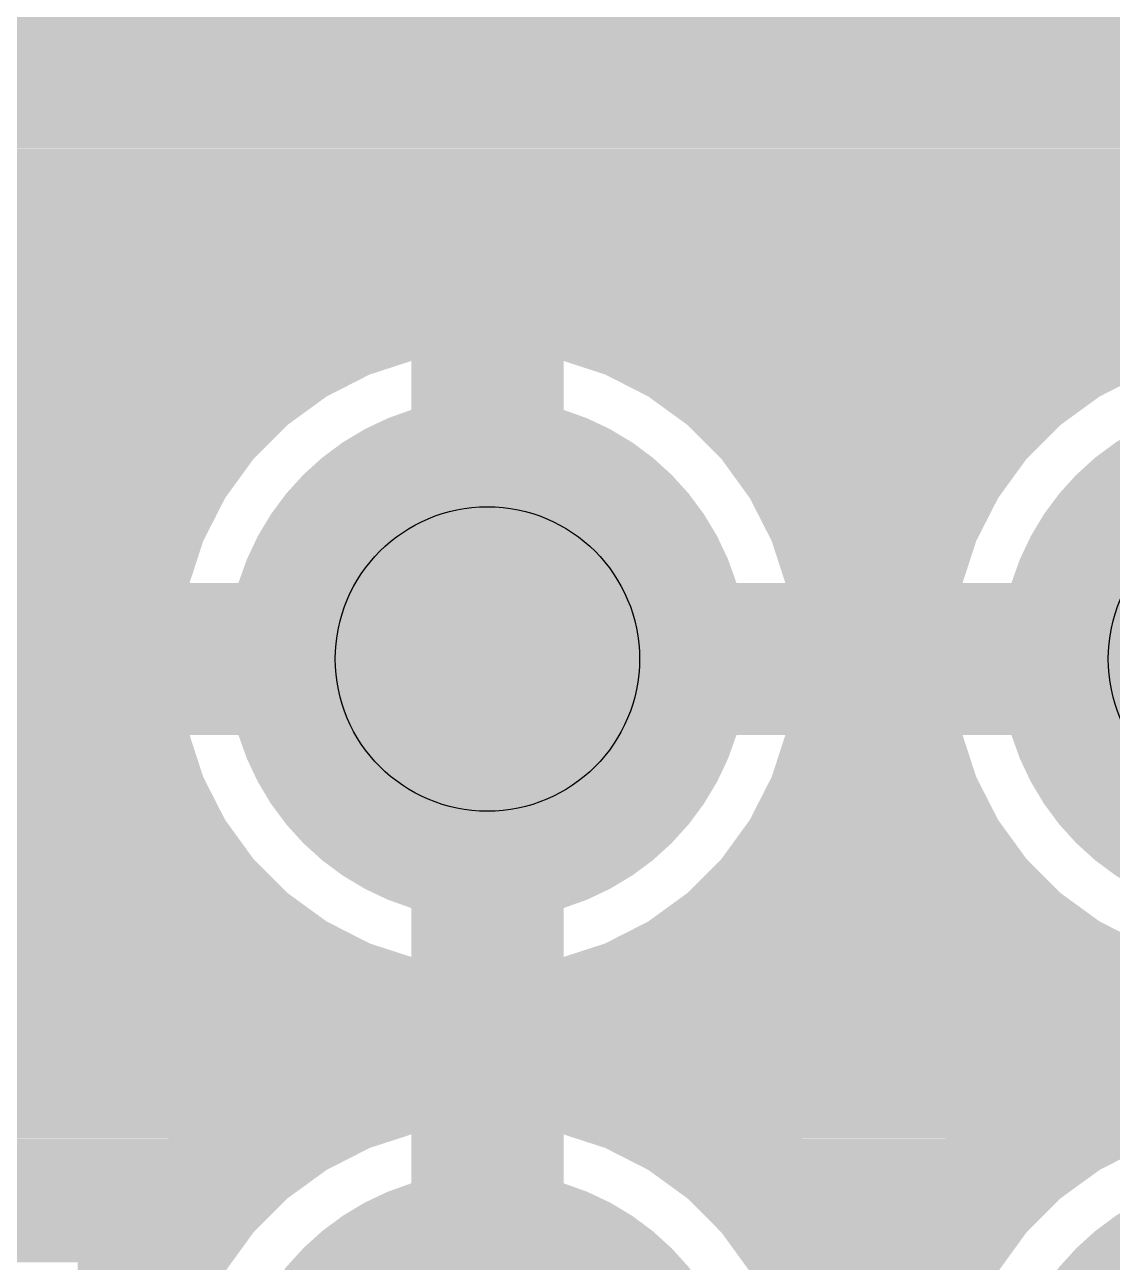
# Model space of a CAD drawing. Extents: x -0.1 to 54.7, y 0 to 86.4.
# Drawn here: x 48.645 to 52.218, y 72.949 to 77.013 of the extents above; entities that cross this region are included whole.
import ezdxf

# ---------------------------------------------------------------- set-up
doc = ezdxf.new("R2010")
doc.units = 0
for name, color, linetype in [('1', 22, 'CONTINUOUS'), ('16', 175, 'CONTINUOUS'), ('17', 82, 'CONTINUOUS'), ('20', 7, 'CONTINUOUS'), ('21', 253, 'CONTINUOUS'), ('29', 253, 'CONTINUOUS'), ('30', 253, 'CONTINUOUS'), ('44', 253, 'CONTINUOUS'), ('51', 253, 'CONTINUOUS')]:
    doc.layers.add(name, color=color, linetype=linetype)

# ---------------------------------------------------------------- blocks, each defined once
blk = doc.blocks.new('RECT')
blk.add_solid([(-0.5, -0.5), (0.5, -0.5), (-0.5, 0.5), (0.5, 0.5)])
blk = doc.blocks.new('ROUNDP')
at = {"const_width": 0.5}
blk.add_lwpolyline([(0, -0.25, 1), (0, 0.25, 1), (0, -0.25)], format="xyb", dxfattribs=at)

msp = doc.modelspace()

# ---------------------------------------------------------------- linework, layer by layer
at = {"layer": '1', "const_width": 0.4064}
for points in [[(45.5661, 77.216), (52.7224, 77.216)], [(45.9725, 76.8096), (52.8545, 76.8096)], [(46.2957, 76.4032), (52.9865, 76.4032)], [(50.0697, 76.1412), (49.8814, 76.1114)], [(50.1182, 76.1412), (50.0697, 76.1412)], [(50.1182, 74.9768), (50.1182, 76.1412)], [(50.2603, 76.1412), (50.2118, 76.1412)], [(50.2118, 76.1412), (50.2118, 74.9768)], [(50.4486, 76.1114), (50.2603, 76.1412)], [(49.8814, 76.1114), (49.7001, 76.0525)], [(50.6299, 76.0525), (50.4486, 76.1114)], [(52.4214, 76.1114), (52.2401, 76.0525)], [(49.7001, 76.0525), (49.5302, 75.9659)], [(50.7998, 75.9659), (50.6299, 76.0525)], [(52.2401, 76.0525), (52.0702, 75.9659)], [(46.3296, 75.9968), (49.5908, 75.9968)], [(50.1182, 75.9968), (50.2118, 75.9968)], [(50.7392, 75.9968), (52.1308, 75.9968)], [(49.5302, 75.9659), (49.376, 75.8539)], [(50.954, 75.8539), (50.7998, 75.9659)], [(52.0702, 75.9659), (51.916, 75.8539)], [(49.376, 75.8539), (49.2411, 75.719)], [(51.0889, 75.719), (50.954, 75.8539)], [(51.916, 75.8539), (51.7811, 75.719)], [(49.2411, 75.719), (49.1291, 75.5648)], [(51.2009, 75.5648), (51.0889, 75.719)], [(51.7811, 75.719), (51.6691, 75.5648)], [(46.3296, 75.5904), (49.1477, 75.5904)], [(50.1182, 75.5904), (50.2118, 75.5904)], [(51.1823, 75.5904), (51.6877, 75.5904)], [(49.1291, 75.5648), (49.0425, 75.3949)], [(51.2875, 75.3949), (51.2009, 75.5648)], [(51.6691, 75.5648), (51.5825, 75.3949)], [(49.0425, 75.3949), (48.9836, 75.2136)], [(51.3464, 75.2136), (51.2875, 75.3949)], [(51.5825, 75.3949), (51.5236, 75.2136)], [(46.3296, 75.184), (48.9789, 75.184)], [(48.9836, 75.2136), (48.9538, 75.0253)], [(50.1182, 75.184), (50.2118, 75.184)], [(51.3762, 75.0253), (51.3464, 75.2136)], [(51.3511, 75.184), (51.5189, 75.184)], [(51.5236, 75.2136), (51.4938, 75.0253)], [(48.9538, 75.0253), (48.9538, 74.9768)], [(51.3762, 74.9768), (51.3762, 75.0253)], [(51.4938, 75.0253), (51.4938, 74.9768)], [(48.9538, 74.9768), (50.1182, 74.9768)], [(50.2118, 74.9768), (50.1182, 74.9768)], [(50.1182, 74.9768), (50.1182, 74.8832)], [(50.2118, 74.8832), (50.2118, 74.9768)], [(50.2118, 74.9768), (51.3762, 74.9768)], [(51.4938, 74.9768), (52.6582, 74.9768)], [(50.1182, 74.8832), (48.9538, 74.8832)], [(48.9538, 74.8832), (48.9538, 74.8347)], [(50.1182, 73.7188), (50.1182, 74.8832)], [(50.1182, 74.8832), (50.2118, 74.8832)], [(50.2118, 74.8832), (50.2118, 73.7188)], [(51.3762, 74.8832), (50.2118, 74.8832)], [(51.3762, 74.8347), (51.3762, 74.8832)], [(52.6582, 74.8832), (51.4938, 74.8832)], [(51.4938, 74.8832), (51.4938, 74.8347)], [(48.9538, 74.8347), (48.9836, 74.6464)], [(51.3464, 74.6464), (51.3762, 74.8347)], [(51.4938, 74.8347), (51.5236, 74.6464)], [(46.3296, 74.7776), (48.9628, 74.7776)], [(50.1182, 74.7776), (50.2118, 74.7776)], [(51.3672, 74.7776), (51.5028, 74.7776)], [(48.9836, 74.6464), (49.0425, 74.4651)], [(51.2875, 74.4651), (51.3464, 74.6464)], [(51.5236, 74.6464), (51.5825, 74.4651)], [(49.0425, 74.4651), (49.1291, 74.2952)], [(51.2009, 74.2952), (51.2875, 74.4651)], [(51.5825, 74.4651), (51.6691, 74.2952)], [(46.3296, 74.3712), (49.0904, 74.3712)], [(50.1182, 74.3712), (50.2118, 74.3712)], [(51.2396, 74.3712), (51.6304, 74.3712)], [(49.1291, 74.2952), (49.2411, 74.141)], [(51.0889, 74.141), (51.2009, 74.2952)], [(51.6691, 74.2952), (51.7811, 74.141)], [(49.2411, 74.141), (49.376, 74.0061)], [(50.954, 74.0061), (51.0889, 74.141)], [(51.7811, 74.141), (51.916, 74.0061)], [(49.376, 74.0061), (49.5302, 73.8941)], [(50.7998, 73.8941), (50.954, 74.0061)], [(51.916, 74.0061), (52.0702, 73.8941)], [(46.3296, 73.9648), (49.4329, 73.9648)], [(50.1182, 73.9648), (50.2118, 73.9648)], [(50.8971, 73.9648), (51.9729, 73.9648)], [(49.5302, 73.8941), (49.7001, 73.8075)], [(50.6299, 73.8075), (50.7998, 73.8941)], [(52.0702, 73.8941), (52.2401, 73.8075)], [(49.7001, 73.8075), (49.8814, 73.7486)], [(50.4486, 73.7486), (50.6299, 73.8075)], [(52.2401, 73.8075), (52.4214, 73.7486)], [(49.8814, 73.7486), (50.0697, 73.7188)], [(50.2603, 73.7188), (50.4486, 73.7486)], [(50.0697, 73.7188), (50.1182, 73.7188)], [(50.2118, 73.7188), (50.2603, 73.7188)], [(50.0697, 73.6012), (49.8814, 73.5714)], [(50.1182, 73.6012), (50.0697, 73.6012)], [(50.1182, 72.4368), (50.1182, 73.6012)], [(50.2603, 73.6012), (50.2118, 73.6012)], [(50.2118, 73.6012), (50.2118, 72.4368)], [(50.4486, 73.5714), (50.2603, 73.6012)], [(46.3296, 73.5584), (49.8415, 73.5584)], [(49.8814, 73.5714), (49.7001, 73.5125)], [(50.1182, 73.5584), (50.2118, 73.5584)], [(50.6299, 73.5125), (50.4486, 73.5714)], [(50.4885, 73.5584), (52.3815, 73.5584)], [(52.4214, 73.5714), (52.2401, 73.5125)], [(49.7001, 73.5125), (49.5302, 73.4259)], [(50.7998, 73.4259), (50.6299, 73.5125)], [(52.2401, 73.5125), (52.0702, 73.4259)], [(49.5302, 73.4259), (49.376, 73.3139)], [(50.954, 73.3139), (50.7998, 73.4259)], [(52.0702, 73.4259), (51.916, 73.3139)], [(49.376, 73.3139), (49.2411, 73.179)], [(51.0889, 73.179), (50.954, 73.3139)], [(51.916, 73.3139), (51.7811, 73.179)], [(46.3296, 73.152), (49.2215, 73.152)], [(49.2411, 73.179), (49.1291, 73.0248)], [(50.1182, 73.152), (50.2118, 73.152)], [(51.2009, 73.0248), (51.0889, 73.179)], [(51.1085, 73.152), (51.7615, 73.152)], [(51.7811, 73.179), (51.6691, 73.0248)], [(49.1291, 73.0248), (49.0425, 72.8549)], [(51.2875, 72.8549), (51.2009, 73.0248)], [(51.6691, 73.0248), (51.5825, 72.8549)], [(49.0425, 72.8549), (48.9836, 72.6736)], [(51.3464, 72.6736), (51.2875, 72.8549)], [(51.5825, 72.8549), (51.5236, 72.6736)]]:
    msp.add_lwpolyline(points, dxfattribs=at)
at = {"layer": '1', "const_width": 0.2032}
for points in [[(50.0697, 76.2428, 1), (50.0697, 76.0396)], [(50.2198, 76.1412, 1), (50.0166, 76.1412)], [(50.0856, 76.0408, 1), (50.0538, 76.2415)], [(50.2118, 76.2428, 1), (50.2118, 76.0396)], [(50.3134, 76.1412, 1), (50.1102, 76.1412)], [(50.1182, 76.0396, 1), (50.1182, 76.2428)], [(50.2762, 76.2415, 1), (50.2444, 76.0408)], [(50.2603, 76.0396, 1), (50.2603, 76.2428)], [(49.8655, 76.2117, 1), (49.8973, 76.011)], [(49.9128, 76.0147, 1), (49.85, 76.208)], [(50.48, 76.208, 1), (50.4172, 76.0147)], [(50.4327, 76.011, 1), (50.4645, 76.2117)], [(49.6687, 76.1491, 1), (49.7315, 75.9558)], [(49.7462, 75.9619, 1), (49.6539, 76.143)], [(50.6761, 76.143, 1), (50.5838, 75.9619)], [(50.5985, 75.9558, 1), (50.6613, 76.1491)], [(52.2087, 76.1491, 1), (52.2715, 75.9558)], [(52.2862, 75.9619, 1), (52.1939, 76.143)], [(49.5908, 75.8952, 1), (49.5908, 76.0984)], [(50.1182, 76.0984, 1), (50.1182, 75.8952)], [(50.2118, 75.8952, 1), (50.2118, 76.0984)], [(50.7392, 76.0984, 1), (50.7392, 75.8952)], [(52.1308, 75.8952, 1), (52.1308, 76.0984)], [(49.5899, 75.8837, 1), (49.4705, 76.0481)], [(50.8595, 76.0481, 1), (50.7401, 75.8837)], [(52.1299, 75.8837, 1), (52.0105, 76.0481)], [(49.4841, 76.0564, 1), (49.5763, 75.8754)], [(50.7537, 75.8754, 1), (50.8459, 76.0564)], [(52.0241, 76.0564, 1), (52.1163, 75.8754)], [(49.3162, 75.936, 1), (49.4357, 75.7717)], [(49.4478, 75.782, 1), (49.3041, 75.9257)], [(51.0259, 75.9257, 1), (50.8822, 75.782)], [(50.8943, 75.7717, 1), (51.0138, 75.936)], [(51.8562, 75.936, 1), (51.9757, 75.7717)], [(51.9878, 75.782, 1), (51.8441, 75.9257)], [(49.3233, 75.6593, 1), (49.159, 75.7788)], [(51.171, 75.7788, 1), (51.0067, 75.6593)], [(51.8633, 75.6593, 1), (51.699, 75.7788)], [(49.1693, 75.7909, 1), (49.313, 75.6472)], [(51.017, 75.6472, 1), (51.1607, 75.7909)], [(51.7093, 75.7909, 1), (51.853, 75.6472)], [(49.1477, 75.4888, 1), (49.1477, 75.692)], [(50.1182, 75.692, 1), (50.1182, 75.4888)], [(50.2118, 75.4888, 1), (50.2118, 75.692)], [(51.1823, 75.692, 1), (51.1823, 75.4888)], [(51.6877, 75.4888, 1), (51.6877, 75.692)], [(49.2196, 75.5187, 1), (49.0386, 75.6109)], [(51.2914, 75.6109, 1), (51.1104, 75.5187)], [(51.7596, 75.5187, 1), (51.5786, 75.6109)], [(49.0469, 75.6245, 1), (49.2113, 75.5051)], [(51.1187, 75.5051, 1), (51.2831, 75.6245)], [(51.5869, 75.6245, 1), (51.7513, 75.5051)], [(49.1392, 75.3635, 1), (48.9459, 75.4263)], [(51.3841, 75.4263, 1), (51.1908, 75.3635)], [(51.6792, 75.3635, 1), (51.4859, 75.4263)], [(48.952, 75.4411, 1), (49.1331, 75.3488)], [(51.1969, 75.3488, 1), (51.378, 75.4411)], [(51.492, 75.4411, 1), (51.6731, 75.3488)], [(49.084, 75.1977, 1), (48.8833, 75.2295)], [(48.9789, 75.0824, 1), (48.9789, 75.2856)], [(50.1182, 75.2856, 1), (50.1182, 75.0824)], [(50.2118, 75.0824, 1), (50.2118, 75.2856)], [(51.4467, 75.2295, 1), (51.246, 75.1977)], [(51.3511, 75.2856, 1), (51.3511, 75.0824)], [(51.624, 75.1977, 1), (51.4233, 75.2295)], [(51.5189, 75.0824, 1), (51.5189, 75.2856)], [(48.887, 75.245, 1), (49.0803, 75.1822)], [(51.2497, 75.1822, 1), (51.443, 75.245)], [(51.427, 75.245, 1), (51.6203, 75.1822)], [(49.0554, 75.0253, 1), (48.8522, 75.0253)], [(51.4778, 75.0253, 1), (51.2746, 75.0253)], [(51.5954, 75.0253, 1), (51.3922, 75.0253)], [(48.9538, 75.0784, 1), (48.9538, 74.8752)], [(50.1182, 75.0784, 1), (50.1182, 74.8752)], [(50.2198, 74.9768, 1), (50.0166, 74.9768)], [(50.3134, 74.9768, 1), (50.1102, 74.9768)], [(50.2118, 75.0784, 1), (50.2118, 74.8752)], [(50.1182, 74.8752, 1), (50.1182, 75.0784)], [(50.2118, 74.8752, 1), (50.2118, 75.0784)], [(51.3762, 74.8752, 1), (51.3762, 75.0784)], [(51.4938, 75.0784, 1), (51.4938, 74.8752)], [(48.8535, 75.0412, 1), (49.0541, 75.0094)], [(51.2758, 75.0094, 1), (51.4765, 75.0412)], [(51.3935, 75.0412, 1), (51.5941, 75.0094)], [(48.9538, 74.9848, 1), (48.9538, 74.7816)], [(49.0554, 74.8832, 1), (48.8522, 74.8832)], [(48.8522, 74.9768, 1), (49.0554, 74.9768)], [(50.2198, 74.8832, 1), (50.0166, 74.8832)], [(50.1182, 74.9848, 1), (50.1182, 74.7816)], [(50.0166, 74.9768, 1), (50.2198, 74.9768)], [(50.3134, 74.8832, 1), (50.1102, 74.8832)], [(50.2118, 74.9848, 1), (50.2118, 74.7816)], [(50.1102, 74.9768, 1), (50.3134, 74.9768)], [(50.1182, 74.7816, 1), (50.1182, 74.9848)], [(50.2118, 74.7816, 1), (50.2118, 74.9848)], [(51.4778, 74.8832, 1), (51.2746, 74.8832)], [(51.2746, 74.9768, 1), (51.4778, 74.9768)], [(51.3762, 74.7816, 1), (51.3762, 74.9848)], [(51.4938, 74.9848, 1), (51.4938, 74.7816)], [(51.5954, 74.8832, 1), (51.3922, 74.8832)], [(51.3922, 74.9768, 1), (51.5954, 74.9768)], [(49.0541, 74.8506, 1), (48.8535, 74.8188)], [(51.4765, 74.8188, 1), (51.2758, 74.8506)], [(51.5941, 74.8506, 1), (51.3935, 74.8188)], [(48.9628, 74.676, 1), (48.9628, 74.8792)], [(50.0166, 74.8832, 1), (50.2198, 74.8832)], [(50.1182, 74.8792, 1), (50.1182, 74.676)], [(50.1102, 74.8832, 1), (50.3134, 74.8832)], [(50.2118, 74.676, 1), (50.2118, 74.8792)], [(51.3672, 74.8792, 1), (51.3672, 74.676)], [(51.5028, 74.676, 1), (51.5028, 74.8792)], [(48.8522, 74.8347, 1), (49.0554, 74.8347)], [(51.2746, 74.8347, 1), (51.4778, 74.8347)], [(51.3922, 74.8347, 1), (51.5954, 74.8347)], [(49.0803, 74.6778, 1), (48.887, 74.615)], [(51.443, 74.615, 1), (51.2497, 74.6778)], [(51.6203, 74.6778, 1), (51.427, 74.615)], [(48.8833, 74.6305, 1), (49.084, 74.6623)], [(51.246, 74.6623, 1), (51.4467, 74.6305)], [(51.4233, 74.6305, 1), (51.624, 74.6623)], [(49.1331, 74.5112, 1), (48.952, 74.4189)], [(51.378, 74.4189, 1), (51.1969, 74.5112)], [(51.6731, 74.5112, 1), (51.492, 74.4189)], [(48.9459, 74.4337, 1), (49.1392, 74.4965)], [(49.0904, 74.2696, 1), (49.0904, 74.4728)], [(50.1182, 74.4728, 1), (50.1182, 74.2696)], [(50.2118, 74.2696, 1), (50.2118, 74.4728)], [(51.2396, 74.4728, 1), (51.2396, 74.2696)], [(51.1908, 74.4965, 1), (51.3841, 74.4337)], [(51.4859, 74.4337, 1), (51.6792, 74.4965)], [(51.6304, 74.2696, 1), (51.6304, 74.4728)], [(49.2113, 74.3549, 1), (49.0469, 74.2355)], [(51.2831, 74.2355, 1), (51.1187, 74.3549)], [(51.7513, 74.3549, 1), (51.5869, 74.2355)], [(49.0386, 74.2491, 1), (49.2196, 74.3413)], [(51.1104, 74.3413, 1), (51.2914, 74.2491)], [(51.5786, 74.2491, 1), (51.7596, 74.3413)], [(49.313, 74.2128, 1), (49.1693, 74.0691)], [(51.1607, 74.0691, 1), (51.017, 74.2128)], [(51.853, 74.2128, 1), (51.7093, 74.0691)], [(49.159, 74.0812, 1), (49.3233, 74.2007)], [(51.0067, 74.2007, 1), (51.171, 74.0812)], [(51.699, 74.0812, 1), (51.8633, 74.2007)], [(49.4357, 74.0883, 1), (49.3162, 73.924)], [(51.0138, 73.924, 1), (50.8943, 74.0883)], [(51.9757, 74.0883, 1), (51.8562, 73.924)], [(49.3041, 73.9343, 1), (49.4478, 74.078)], [(49.4329, 73.8632, 1), (49.4329, 74.0664)], [(50.1182, 74.0664, 1), (50.1182, 73.8632)], [(50.2118, 73.8632, 1), (50.2118, 74.0664)], [(50.8971, 74.0664, 1), (50.8971, 73.8632)], [(50.8822, 74.078, 1), (51.0259, 73.9343)], [(51.8441, 73.9343, 1), (51.9878, 74.078)], [(51.9729, 73.8632, 1), (51.9729, 74.0664)], [(49.5763, 73.9846, 1), (49.4841, 73.8036)], [(50.8459, 73.8036, 1), (50.7537, 73.9846)], [(52.1163, 73.9846, 1), (52.0241, 73.8036)], [(49.4705, 73.8119, 1), (49.5899, 73.9763)], [(50.7401, 73.9763, 1), (50.8595, 73.8119)], [(52.0105, 73.8119, 1), (52.1299, 73.9763)], [(49.7315, 73.9042, 1), (49.6687, 73.7109)], [(50.6613, 73.7109, 1), (50.5985, 73.9042)], [(52.2715, 73.9042, 1), (52.2087, 73.7109)], [(49.6539, 73.717, 1), (49.7462, 73.8981)], [(50.5838, 73.8981, 1), (50.6761, 73.717)], [(52.1939, 73.717, 1), (52.2862, 73.8981)], [(49.8973, 73.849, 1), (49.8655, 73.6483)], [(49.85, 73.652, 1), (49.9128, 73.8453)], [(50.4172, 73.8453, 1), (50.48, 73.652)], [(50.4645, 73.6483, 1), (50.4327, 73.849)], [(50.0697, 73.8204, 1), (50.0697, 73.6172)], [(50.0538, 73.6185, 1), (50.0856, 73.8191)], [(50.2118, 73.8204, 1), (50.2118, 73.6172)], [(50.1182, 73.6172, 1), (50.1182, 73.8204)], [(50.2444, 73.8191, 1), (50.2762, 73.6185)], [(50.2603, 73.6172, 1), (50.2603, 73.8204)], [(50.0697, 73.7028, 1), (50.0697, 73.4996)], [(50.0166, 73.7188, 1), (50.2198, 73.7188)], [(50.2198, 73.6012, 1), (50.0166, 73.6012)], [(50.0856, 73.5008, 1), (50.0538, 73.7015)], [(50.1102, 73.7188, 1), (50.3134, 73.7188)], [(50.2118, 73.7028, 1), (50.2118, 73.4996)], [(50.3134, 73.6012, 1), (50.1102, 73.6012)], [(50.1182, 73.4996, 1), (50.1182, 73.7028)], [(50.2762, 73.7015, 1), (50.2444, 73.5008)], [(50.2603, 73.4996, 1), (50.2603, 73.7028)], [(49.8655, 73.6717, 1), (49.8973, 73.471)], [(49.8415, 73.4568, 1), (49.8415, 73.66)], [(49.9128, 73.4747, 1), (49.85, 73.668)], [(50.1182, 73.66, 1), (50.1182, 73.4568)], [(50.2118, 73.4568, 1), (50.2118, 73.66)], [(50.48, 73.668, 1), (50.4172, 73.4747)], [(50.4885, 73.66, 1), (50.4885, 73.4568)], [(50.4327, 73.471, 1), (50.4645, 73.6717)], [(49.6687, 73.6091, 1), (49.7315, 73.4158)], [(49.7462, 73.4219, 1), (49.6539, 73.603)], [(50.6761, 73.603, 1), (50.5838, 73.4219)], [(50.5985, 73.4158, 1), (50.6613, 73.6091)], [(52.2087, 73.6091, 1), (52.2715, 73.4158)], [(52.2862, 73.4219, 1), (52.1939, 73.603)], [(49.4841, 73.5164, 1), (49.5763, 73.3354)], [(49.5899, 73.3437, 1), (49.4705, 73.5081)], [(50.8595, 73.5081, 1), (50.7401, 73.3437)], [(50.7537, 73.3354, 1), (50.8459, 73.5164)], [(52.0241, 73.5164, 1), (52.1163, 73.3354)], [(52.1299, 73.3437, 1), (52.0105, 73.5081)], [(49.3162, 73.396, 1), (49.4357, 73.2317)], [(49.4478, 73.242, 1), (49.3041, 73.3857)], [(51.0259, 73.3857, 1), (50.8822, 73.242)], [(50.8943, 73.2317, 1), (51.0138, 73.396)], [(51.8562, 73.396, 1), (51.9757, 73.2317)], [(51.9878, 73.242, 1), (51.8441, 73.3857)], [(49.3233, 73.1193, 1), (49.159, 73.2388)], [(49.2215, 73.0504, 1), (49.2215, 73.2536)], [(50.1182, 73.2536, 1), (50.1182, 73.0504)], [(50.2118, 73.0504, 1), (50.2118, 73.2536)], [(51.171, 73.2388, 1), (51.0067, 73.1193)], [(51.1085, 73.2536, 1), (51.1085, 73.0504)], [(51.8633, 73.1193, 1), (51.699, 73.2388)], [(51.7615, 73.0504, 1), (51.7615, 73.2536)], [(49.1693, 73.2509, 1), (49.313, 73.1072)], [(51.017, 73.1072, 1), (51.1607, 73.2509)], [(51.7093, 73.2509, 1), (51.853, 73.1072)], [(49.2196, 72.9787, 1), (49.0386, 73.0709)], [(51.2914, 73.0709, 1), (51.1104, 72.9787)], [(51.7596, 72.9787, 1), (51.5786, 73.0709)], [(49.0469, 73.0845, 1), (49.2113, 72.9651)], [(51.1187, 72.9651, 1), (51.2831, 73.0845)], [(51.5869, 73.0845, 1), (51.7513, 72.9651)], [(49.1392, 72.8235, 1), (48.9459, 72.8863)], [(51.3841, 72.8863, 1), (51.1908, 72.8235)], [(51.6792, 72.8235, 1), (51.4859, 72.8863)], [(48.952, 72.9011, 1), (49.1331, 72.8088)], [(51.1969, 72.8088, 1), (51.378, 72.9011)], [(51.492, 72.9011, 1), (51.6731, 72.8088)]]:
    msp.add_lwpolyline(points, format="xyb", dxfattribs=at)
at = {"layer": '16', "const_width": 0.4064}
for points in [[(44.2961, 77.216), (52.7224, 77.216)], [(44.7025, 76.8096), (52.8545, 76.8096)], [(45.0257, 76.4032), (52.9865, 76.4032)], [(50.0697, 76.1412), (49.8814, 76.1114)], [(50.1182, 76.1412), (50.0697, 76.1412)], [(50.1182, 74.9768), (50.1182, 76.1412)], [(50.2603, 76.1412), (50.2118, 76.1412)], [(50.2118, 76.1412), (50.2118, 74.9768)], [(50.4486, 76.1114), (50.2603, 76.1412)], [(49.8814, 76.1114), (49.7001, 76.0525)], [(50.6299, 76.0525), (50.4486, 76.1114)], [(52.4214, 76.1114), (52.2401, 76.0525)], [(49.7001, 76.0525), (49.5302, 75.9659)], [(50.7998, 75.9659), (50.6299, 76.0525)], [(52.2401, 76.0525), (52.0702, 75.9659)], [(45.0596, 75.9968), (49.5908, 75.9968)], [(50.1182, 75.9968), (50.2118, 75.9968)], [(50.7392, 75.9968), (52.1308, 75.9968)], [(49.5302, 75.9659), (49.376, 75.8539)], [(50.954, 75.8539), (50.7998, 75.9659)], [(52.0702, 75.9659), (51.916, 75.8539)], [(49.376, 75.8539), (49.2411, 75.719)], [(51.0889, 75.719), (50.954, 75.8539)], [(51.916, 75.8539), (51.7811, 75.719)], [(49.2411, 75.719), (49.1291, 75.5648)], [(51.2009, 75.5648), (51.0889, 75.719)], [(51.7811, 75.719), (51.6691, 75.5648)], [(45.0596, 75.5904), (49.1477, 75.5904)], [(50.1182, 75.5904), (50.2118, 75.5904)], [(51.1823, 75.5904), (51.6877, 75.5904)], [(49.1291, 75.5648), (49.0425, 75.3949)], [(51.2875, 75.3949), (51.2009, 75.5648)], [(51.6691, 75.5648), (51.5825, 75.3949)], [(49.0425, 75.3949), (48.9836, 75.2136)], [(51.3464, 75.2136), (51.2875, 75.3949)], [(51.5825, 75.3949), (51.5236, 75.2136)], [(45.0596, 75.184), (48.9789, 75.184)], [(48.9836, 75.2136), (48.9538, 75.0253)], [(50.1182, 75.184), (50.2118, 75.184)], [(51.3762, 75.0253), (51.3464, 75.2136)], [(51.3511, 75.184), (51.5189, 75.184)], [(51.5236, 75.2136), (51.4938, 75.0253)], [(48.9538, 75.0253), (48.9538, 74.9768)], [(51.3762, 74.9768), (51.3762, 75.0253)], [(51.4938, 75.0253), (51.4938, 74.9768)], [(48.9538, 74.9768), (50.1182, 74.9768)], [(50.2118, 74.9768), (50.1182, 74.9768)], [(50.1182, 74.9768), (50.1182, 74.8832)], [(50.2118, 74.8832), (50.2118, 74.9768)], [(50.2118, 74.9768), (51.3762, 74.9768)], [(51.4938, 74.9768), (52.6582, 74.9768)], [(50.1182, 74.8832), (48.9538, 74.8832)], [(48.9538, 74.8832), (48.9538, 74.8347)], [(50.1182, 73.7188), (50.1182, 74.8832)], [(50.1182, 74.8832), (50.2118, 74.8832)], [(50.2118, 74.8832), (50.2118, 73.7188)], [(51.3762, 74.8832), (50.2118, 74.8832)], [(51.3762, 74.8347), (51.3762, 74.8832)], [(52.6582, 74.8832), (51.4938, 74.8832)], [(51.4938, 74.8832), (51.4938, 74.8347)], [(48.9538, 74.8347), (48.9836, 74.6464)], [(51.3464, 74.6464), (51.3762, 74.8347)], [(51.4938, 74.8347), (51.5236, 74.6464)], [(45.0596, 74.7776), (48.9628, 74.7776)], [(50.1182, 74.7776), (50.2118, 74.7776)], [(51.3672, 74.7776), (51.5028, 74.7776)], [(48.9836, 74.6464), (49.0425, 74.4651)], [(51.2875, 74.4651), (51.3464, 74.6464)], [(51.5236, 74.6464), (51.5825, 74.4651)], [(49.0425, 74.4651), (49.1291, 74.2952)], [(51.2009, 74.2952), (51.2875, 74.4651)], [(51.5825, 74.4651), (51.6691, 74.2952)], [(45.0596, 74.3712), (49.0904, 74.3712)], [(50.1182, 74.3712), (50.2118, 74.3712)], [(51.2396, 74.3712), (51.6304, 74.3712)], [(49.1291, 74.2952), (49.2411, 74.141)], [(51.0889, 74.141), (51.2009, 74.2952)], [(51.6691, 74.2952), (51.7811, 74.141)], [(49.2411, 74.141), (49.376, 74.0061)], [(50.954, 74.0061), (51.0889, 74.141)], [(51.7811, 74.141), (51.916, 74.0061)], [(49.376, 74.0061), (49.5302, 73.8941)], [(50.7998, 73.8941), (50.954, 74.0061)], [(51.916, 74.0061), (52.0702, 73.8941)], [(45.0596, 73.9648), (49.4329, 73.9648)], [(50.1182, 73.9648), (50.2118, 73.9648)], [(50.8971, 73.9648), (51.9729, 73.9648)], [(49.5302, 73.8941), (49.7001, 73.8075)], [(50.6299, 73.8075), (50.7998, 73.8941)], [(52.0702, 73.8941), (52.2401, 73.8075)], [(49.7001, 73.8075), (49.8814, 73.7486)], [(50.4486, 73.7486), (50.6299, 73.8075)], [(52.2401, 73.8075), (52.4214, 73.7486)], [(49.8814, 73.7486), (50.0697, 73.7188)], [(50.2603, 73.7188), (50.4486, 73.7486)], [(50.0697, 73.7188), (50.1182, 73.7188)], [(50.2118, 73.7188), (50.2603, 73.7188)], [(50.0697, 73.6012), (49.8814, 73.5714)], [(50.1182, 73.6012), (50.0697, 73.6012)], [(50.1182, 72.4368), (50.1182, 73.6012)], [(50.2603, 73.6012), (50.2118, 73.6012)], [(50.2118, 73.6012), (50.2118, 72.4368)], [(50.4486, 73.5714), (50.2603, 73.6012)], [(45.0596, 73.5584), (49.8415, 73.5584)], [(49.8814, 73.5714), (49.7001, 73.5125)], [(50.1182, 73.5584), (50.2118, 73.5584)], [(50.6299, 73.5125), (50.4486, 73.5714)], [(50.4885, 73.5584), (52.3815, 73.5584)], [(52.4214, 73.5714), (52.2401, 73.5125)], [(49.7001, 73.5125), (49.5302, 73.4259)], [(50.7998, 73.4259), (50.6299, 73.5125)], [(52.2401, 73.5125), (52.0702, 73.4259)], [(49.5302, 73.4259), (49.376, 73.3139)], [(50.954, 73.3139), (50.7998, 73.4259)], [(52.0702, 73.4259), (51.916, 73.3139)], [(49.376, 73.3139), (49.2411, 73.179)], [(51.0889, 73.179), (50.954, 73.3139)], [(51.916, 73.3139), (51.7811, 73.179)], [(45.0596, 73.152), (49.2215, 73.152)], [(49.2411, 73.179), (49.1291, 73.0248)], [(50.1182, 73.152), (50.2118, 73.152)], [(51.2009, 73.0248), (51.0889, 73.179)], [(51.1085, 73.152), (51.7615, 73.152)], [(51.7811, 73.179), (51.6691, 73.0248)], [(49.1291, 73.0248), (49.0425, 72.8549)], [(51.2875, 72.8549), (51.2009, 73.0248)], [(51.6691, 73.0248), (51.5825, 72.8549)], [(49.0425, 72.8549), (48.9836, 72.6736)], [(51.3464, 72.6736), (51.2875, 72.8549)], [(51.5825, 72.8549), (51.5236, 72.6736)]]:
    msp.add_lwpolyline(points, dxfattribs=at)
at = {"layer": '16', "const_width": 0.2032}
for points in [[(50.0697, 76.2428, 1), (50.0697, 76.0396)], [(50.2198, 76.1412, 1), (50.0166, 76.1412)], [(50.0856, 76.0408, 1), (50.0538, 76.2415)], [(50.2118, 76.2428, 1), (50.2118, 76.0396)], [(50.3134, 76.1412, 1), (50.1102, 76.1412)], [(50.1182, 76.0396, 1), (50.1182, 76.2428)], [(50.2762, 76.2415, 1), (50.2444, 76.0408)], [(50.2603, 76.0396, 1), (50.2603, 76.2428)], [(49.8655, 76.2117, 1), (49.8973, 76.011)], [(49.9128, 76.0147, 1), (49.85, 76.208)], [(50.48, 76.208, 1), (50.4172, 76.0147)], [(50.4327, 76.011, 1), (50.4645, 76.2117)], [(49.6687, 76.1491, 1), (49.7315, 75.9558)], [(49.7462, 75.9619, 1), (49.6539, 76.143)], [(50.6761, 76.143, 1), (50.5838, 75.9619)], [(50.5985, 75.9558, 1), (50.6613, 76.1491)], [(52.2087, 76.1491, 1), (52.2715, 75.9558)], [(52.2862, 75.9619, 1), (52.1939, 76.143)], [(49.5908, 75.8952, 1), (49.5908, 76.0984)], [(50.1182, 76.0984, 1), (50.1182, 75.8952)], [(50.2118, 75.8952, 1), (50.2118, 76.0984)], [(50.7392, 76.0984, 1), (50.7392, 75.8952)], [(52.1308, 75.8952, 1), (52.1308, 76.0984)], [(49.5899, 75.8837, 1), (49.4705, 76.0481)], [(50.8595, 76.0481, 1), (50.7401, 75.8837)], [(52.1299, 75.8837, 1), (52.0105, 76.0481)], [(49.4841, 76.0564, 1), (49.5763, 75.8754)], [(50.7537, 75.8754, 1), (50.8459, 76.0564)], [(52.0241, 76.0564, 1), (52.1163, 75.8754)], [(49.3162, 75.936, 1), (49.4357, 75.7717)], [(49.4478, 75.782, 1), (49.3041, 75.9257)], [(51.0259, 75.9257, 1), (50.8822, 75.782)], [(50.8943, 75.7717, 1), (51.0138, 75.936)], [(51.8562, 75.936, 1), (51.9757, 75.7717)], [(51.9878, 75.782, 1), (51.8441, 75.9257)], [(49.3233, 75.6593, 1), (49.159, 75.7788)], [(51.171, 75.7788, 1), (51.0067, 75.6593)], [(51.8633, 75.6593, 1), (51.699, 75.7788)], [(49.1693, 75.7909, 1), (49.313, 75.6472)], [(51.017, 75.6472, 1), (51.1607, 75.7909)], [(51.7093, 75.7909, 1), (51.853, 75.6472)], [(49.1477, 75.4888, 1), (49.1477, 75.692)], [(50.1182, 75.692, 1), (50.1182, 75.4888)], [(50.2118, 75.4888, 1), (50.2118, 75.692)], [(51.1823, 75.692, 1), (51.1823, 75.4888)], [(51.6877, 75.4888, 1), (51.6877, 75.692)], [(49.2196, 75.5187, 1), (49.0386, 75.6109)], [(51.2914, 75.6109, 1), (51.1104, 75.5187)], [(51.7596, 75.5187, 1), (51.5786, 75.6109)], [(49.0469, 75.6245, 1), (49.2113, 75.5051)], [(51.1187, 75.5051, 1), (51.2831, 75.6245)], [(51.5869, 75.6245, 1), (51.7513, 75.5051)], [(49.1392, 75.3635, 1), (48.9459, 75.4263)], [(51.3841, 75.4263, 1), (51.1908, 75.3635)], [(51.6792, 75.3635, 1), (51.4859, 75.4263)], [(48.952, 75.4411, 1), (49.1331, 75.3488)], [(51.1969, 75.3488, 1), (51.378, 75.4411)], [(51.492, 75.4411, 1), (51.6731, 75.3488)], [(49.084, 75.1977, 1), (48.8833, 75.2295)], [(48.9789, 75.0824, 1), (48.9789, 75.2856)], [(50.1182, 75.2856, 1), (50.1182, 75.0824)], [(50.2118, 75.0824, 1), (50.2118, 75.2856)], [(51.4467, 75.2295, 1), (51.246, 75.1977)], [(51.3511, 75.2856, 1), (51.3511, 75.0824)], [(51.624, 75.1977, 1), (51.4233, 75.2295)], [(51.5189, 75.0824, 1), (51.5189, 75.2856)], [(48.887, 75.245, 1), (49.0803, 75.1822)], [(51.2497, 75.1822, 1), (51.443, 75.245)], [(51.427, 75.245, 1), (51.6203, 75.1822)], [(49.0554, 75.0253, 1), (48.8522, 75.0253)], [(51.4778, 75.0253, 1), (51.2746, 75.0253)], [(51.5954, 75.0253, 1), (51.3922, 75.0253)], [(48.9538, 75.0784, 1), (48.9538, 74.8752)], [(50.1182, 75.0784, 1), (50.1182, 74.8752)], [(50.2198, 74.9768, 1), (50.0166, 74.9768)], [(50.3134, 74.9768, 1), (50.1102, 74.9768)], [(50.2118, 75.0784, 1), (50.2118, 74.8752)], [(50.1182, 74.8752, 1), (50.1182, 75.0784)], [(50.2118, 74.8752, 1), (50.2118, 75.0784)], [(51.3762, 74.8752, 1), (51.3762, 75.0784)], [(51.4938, 75.0784, 1), (51.4938, 74.8752)], [(48.8535, 75.0412, 1), (49.0541, 75.0094)], [(51.2758, 75.0094, 1), (51.4765, 75.0412)], [(51.3935, 75.0412, 1), (51.5941, 75.0094)], [(48.9538, 74.9848, 1), (48.9538, 74.7816)], [(49.0554, 74.8832, 1), (48.8522, 74.8832)], [(48.8522, 74.9768, 1), (49.0554, 74.9768)], [(50.2198, 74.8832, 1), (50.0166, 74.8832)], [(50.1182, 74.9848, 1), (50.1182, 74.7816)], [(50.0166, 74.9768, 1), (50.2198, 74.9768)], [(50.3134, 74.8832, 1), (50.1102, 74.8832)], [(50.2118, 74.9848, 1), (50.2118, 74.7816)], [(50.1102, 74.9768, 1), (50.3134, 74.9768)], [(50.1182, 74.7816, 1), (50.1182, 74.9848)], [(50.2118, 74.7816, 1), (50.2118, 74.9848)], [(51.4778, 74.8832, 1), (51.2746, 74.8832)], [(51.2746, 74.9768, 1), (51.4778, 74.9768)], [(51.3762, 74.7816, 1), (51.3762, 74.9848)], [(51.4938, 74.9848, 1), (51.4938, 74.7816)], [(51.5954, 74.8832, 1), (51.3922, 74.8832)], [(51.3922, 74.9768, 1), (51.5954, 74.9768)], [(49.0541, 74.8506, 1), (48.8535, 74.8188)], [(51.4765, 74.8188, 1), (51.2758, 74.8506)], [(51.5941, 74.8506, 1), (51.3935, 74.8188)], [(48.9628, 74.676, 1), (48.9628, 74.8792)], [(50.0166, 74.8832, 1), (50.2198, 74.8832)], [(50.1182, 74.8792, 1), (50.1182, 74.676)], [(50.1102, 74.8832, 1), (50.3134, 74.8832)], [(50.2118, 74.676, 1), (50.2118, 74.8792)], [(51.3672, 74.8792, 1), (51.3672, 74.676)], [(51.5028, 74.676, 1), (51.5028, 74.8792)], [(48.8522, 74.8347, 1), (49.0554, 74.8347)], [(51.2746, 74.8347, 1), (51.4778, 74.8347)], [(51.3922, 74.8347, 1), (51.5954, 74.8347)], [(49.0803, 74.6778, 1), (48.887, 74.615)], [(51.443, 74.615, 1), (51.2497, 74.6778)], [(51.6203, 74.6778, 1), (51.427, 74.615)], [(48.8833, 74.6305, 1), (49.084, 74.6623)], [(51.246, 74.6623, 1), (51.4467, 74.6305)], [(51.4233, 74.6305, 1), (51.624, 74.6623)], [(49.1331, 74.5112, 1), (48.952, 74.4189)], [(51.378, 74.4189, 1), (51.1969, 74.5112)], [(51.6731, 74.5112, 1), (51.492, 74.4189)], [(48.9459, 74.4337, 1), (49.1392, 74.4965)], [(49.0904, 74.2696, 1), (49.0904, 74.4728)], [(50.1182, 74.4728, 1), (50.1182, 74.2696)], [(50.2118, 74.2696, 1), (50.2118, 74.4728)], [(51.2396, 74.4728, 1), (51.2396, 74.2696)], [(51.1908, 74.4965, 1), (51.3841, 74.4337)], [(51.4859, 74.4337, 1), (51.6792, 74.4965)], [(51.6304, 74.2696, 1), (51.6304, 74.4728)], [(49.2113, 74.3549, 1), (49.0469, 74.2355)], [(51.2831, 74.2355, 1), (51.1187, 74.3549)], [(51.7513, 74.3549, 1), (51.5869, 74.2355)], [(49.0386, 74.2491, 1), (49.2196, 74.3413)], [(51.1104, 74.3413, 1), (51.2914, 74.2491)], [(51.5786, 74.2491, 1), (51.7596, 74.3413)], [(49.313, 74.2128, 1), (49.1693, 74.0691)], [(51.1607, 74.0691, 1), (51.017, 74.2128)], [(51.853, 74.2128, 1), (51.7093, 74.0691)], [(49.159, 74.0812, 1), (49.3233, 74.2007)], [(51.0067, 74.2007, 1), (51.171, 74.0812)], [(51.699, 74.0812, 1), (51.8633, 74.2007)], [(49.4357, 74.0883, 1), (49.3162, 73.924)], [(51.0138, 73.924, 1), (50.8943, 74.0883)], [(51.9757, 74.0883, 1), (51.8562, 73.924)], [(49.3041, 73.9343, 1), (49.4478, 74.078)], [(49.4329, 73.8632, 1), (49.4329, 74.0664)], [(50.1182, 74.0664, 1), (50.1182, 73.8632)], [(50.2118, 73.8632, 1), (50.2118, 74.0664)], [(50.8971, 74.0664, 1), (50.8971, 73.8632)], [(50.8822, 74.078, 1), (51.0259, 73.9343)], [(51.8441, 73.9343, 1), (51.9878, 74.078)], [(51.9729, 73.8632, 1), (51.9729, 74.0664)], [(49.5763, 73.9846, 1), (49.4841, 73.8036)], [(50.8459, 73.8036, 1), (50.7537, 73.9846)], [(52.1163, 73.9846, 1), (52.0241, 73.8036)], [(49.4705, 73.8119, 1), (49.5899, 73.9763)], [(50.7401, 73.9763, 1), (50.8595, 73.8119)], [(52.0105, 73.8119, 1), (52.1299, 73.9763)], [(49.7315, 73.9042, 1), (49.6687, 73.7109)], [(50.6613, 73.7109, 1), (50.5985, 73.9042)], [(52.2715, 73.9042, 1), (52.2087, 73.7109)], [(49.6539, 73.717, 1), (49.7462, 73.8981)], [(50.5838, 73.8981, 1), (50.6761, 73.717)], [(52.1939, 73.717, 1), (52.2862, 73.8981)], [(49.8973, 73.849, 1), (49.8655, 73.6483)], [(49.85, 73.652, 1), (49.9128, 73.8453)], [(50.4172, 73.8453, 1), (50.48, 73.652)], [(50.4645, 73.6483, 1), (50.4327, 73.849)], [(50.0697, 73.8204, 1), (50.0697, 73.6172)], [(50.0538, 73.6185, 1), (50.0856, 73.8191)], [(50.2118, 73.8204, 1), (50.2118, 73.6172)], [(50.1182, 73.6172, 1), (50.1182, 73.8204)], [(50.2444, 73.8191, 1), (50.2762, 73.6185)], [(50.2603, 73.6172, 1), (50.2603, 73.8204)], [(50.0697, 73.7028, 1), (50.0697, 73.4996)], [(50.0166, 73.7188, 1), (50.2198, 73.7188)], [(50.2198, 73.6012, 1), (50.0166, 73.6012)], [(50.0856, 73.5008, 1), (50.0538, 73.7015)], [(50.1102, 73.7188, 1), (50.3134, 73.7188)], [(50.2118, 73.7028, 1), (50.2118, 73.4996)], [(50.3134, 73.6012, 1), (50.1102, 73.6012)], [(50.1182, 73.4996, 1), (50.1182, 73.7028)], [(50.2762, 73.7015, 1), (50.2444, 73.5008)], [(50.2603, 73.4996, 1), (50.2603, 73.7028)], [(49.8655, 73.6717, 1), (49.8973, 73.471)], [(49.8415, 73.4568, 1), (49.8415, 73.66)], [(49.9128, 73.4747, 1), (49.85, 73.668)], [(50.1182, 73.66, 1), (50.1182, 73.4568)], [(50.2118, 73.4568, 1), (50.2118, 73.66)], [(50.48, 73.668, 1), (50.4172, 73.4747)], [(50.4885, 73.66, 1), (50.4885, 73.4568)], [(50.4327, 73.471, 1), (50.4645, 73.6717)], [(49.6687, 73.6091, 1), (49.7315, 73.4158)], [(49.7462, 73.4219, 1), (49.6539, 73.603)], [(50.6761, 73.603, 1), (50.5838, 73.4219)], [(50.5985, 73.4158, 1), (50.6613, 73.6091)], [(52.2087, 73.6091, 1), (52.2715, 73.4158)], [(52.2862, 73.4219, 1), (52.1939, 73.603)], [(49.4841, 73.5164, 1), (49.5763, 73.3354)], [(49.5899, 73.3437, 1), (49.4705, 73.5081)], [(50.8595, 73.5081, 1), (50.7401, 73.3437)], [(50.7537, 73.3354, 1), (50.8459, 73.5164)], [(52.0241, 73.5164, 1), (52.1163, 73.3354)], [(52.1299, 73.3437, 1), (52.0105, 73.5081)], [(49.3162, 73.396, 1), (49.4357, 73.2317)], [(49.4478, 73.242, 1), (49.3041, 73.3857)], [(51.0259, 73.3857, 1), (50.8822, 73.242)], [(50.8943, 73.2317, 1), (51.0138, 73.396)], [(51.8562, 73.396, 1), (51.9757, 73.2317)], [(51.9878, 73.242, 1), (51.8441, 73.3857)], [(49.3233, 73.1193, 1), (49.159, 73.2388)], [(49.2215, 73.0504, 1), (49.2215, 73.2536)], [(50.1182, 73.2536, 1), (50.1182, 73.0504)], [(50.2118, 73.0504, 1), (50.2118, 73.2536)], [(51.171, 73.2388, 1), (51.0067, 73.1193)], [(51.1085, 73.2536, 1), (51.1085, 73.0504)], [(51.8633, 73.1193, 1), (51.699, 73.2388)], [(51.7615, 73.0504, 1), (51.7615, 73.2536)], [(49.1693, 73.2509, 1), (49.313, 73.1072)], [(51.017, 73.1072, 1), (51.1607, 73.2509)], [(51.7093, 73.2509, 1), (51.853, 73.1072)], [(49.2196, 72.9787, 1), (49.0386, 73.0709)], [(51.2914, 73.0709, 1), (51.1104, 72.9787)], [(51.7596, 72.9787, 1), (51.5786, 73.0709)], [(49.0469, 73.0845, 1), (49.2113, 72.9651)], [(51.1187, 72.9651, 1), (51.2831, 73.0845)], [(51.5869, 73.0845, 1), (51.7513, 72.9651)], [(49.1392, 72.8235, 1), (48.9459, 72.8863)], [(51.3841, 72.8863, 1), (51.1908, 72.8235)], [(51.6792, 72.8235, 1), (51.4859, 72.8863)], [(48.952, 72.9011, 1), (49.1331, 72.8088)], [(51.1969, 72.8088, 1), (51.378, 72.9011)], [(51.492, 72.9011, 1), (51.6731, 72.8088)]]:
    msp.add_lwpolyline(points, format="xyb", dxfattribs=at)
at = {"layer": '20', "const_width": 0.127}
msp.add_lwpolyline([(54.61, 73.66, 0.4142), (41.91, 86.36)], format="xyb", dxfattribs=at)
at = {"layer": '21', "const_width": 0.1524}
for points in [[(48.895, 75.565), (49.53, 76.2)], [(49.53, 76.2), (53.34, 76.2)], [(48.895, 75.565), (48.895, 74.295)], [(49.53, 73.66), (48.895, 74.295)], [(48.895, 73.025), (49.53, 73.66)], [(49.53, 73.66), (53.34, 73.66)], [(48.895, 73.025), (48.895, 71.755)]]:
    msp.add_lwpolyline(points, dxfattribs=at)
at = {"layer": '21', "const_width": 0.0762}
for points in [[(49.53, 76.2381, 1), (49.53, 76.1619)], [(49.5569, 76.1731, 1), (49.5031, 76.2269)], [(48.9331, 75.565, 1), (48.8569, 75.565)], [(48.8681, 75.5919, 1), (48.9219, 75.5381)], [(48.8569, 74.295, 1), (48.9331, 74.295)], [(48.9219, 74.3219, 1), (48.8681, 74.2681)], [(49.53, 73.6981, 1), (49.53, 73.6219)], [(49.5569, 73.6331, 1), (49.5031, 73.6869)], [(49.5031, 73.6331, 1), (49.5569, 73.6869)], [(48.9331, 73.025, 1), (48.8569, 73.025)], [(48.8681, 73.0519, 1), (48.9219, 72.9981)]]:
    msp.add_lwpolyline(points, format="xyb", dxfattribs=at)
at = {"layer": '44'}
for centre in [(50.165, 74.93), (52.705, 74.93)]:
    msp.add_circle(centre, 0.5, dxfattribs=at)

# ---------------------------------------------------------------- block references
at = {"layer": '17', "xscale": 1.508, "yscale": 1.508, "rotation": 90}
for p in [(50.165, 74.93), (50.165, 74.93), (52.705, 74.93), (52.705, 74.93), (50.165, 72.39), (50.165, 72.39), (52.705, 72.39), (52.705, 72.39)]:
    msp.add_blockref('ROUNDP', p, dxfattribs=at)
at = {"layer": '29', "xscale": 1.7112, "yscale": 1.7112, "rotation": 90}
for p in [(50.165, 74.93), (52.705, 74.93), (50.165, 72.39), (52.705, 72.39)]:
    msp.add_blockref('ROUNDP', p, dxfattribs=at)
at = {"layer": '30', "xscale": 1.7112, "yscale": 1.7112, "rotation": 90}
for p in [(50.165, 74.93), (52.705, 74.93), (50.165, 72.39), (52.705, 72.39)]:
    msp.add_blockref('ROUNDP', p, dxfattribs=at)
at = {"layer": '51', "xscale": 0.508, "yscale": 0.508, "rotation": 90}
msp.add_blockref('RECT', (50.165, 74.93), dxfattribs=at)

doc.saveas('drawing.dxf')
